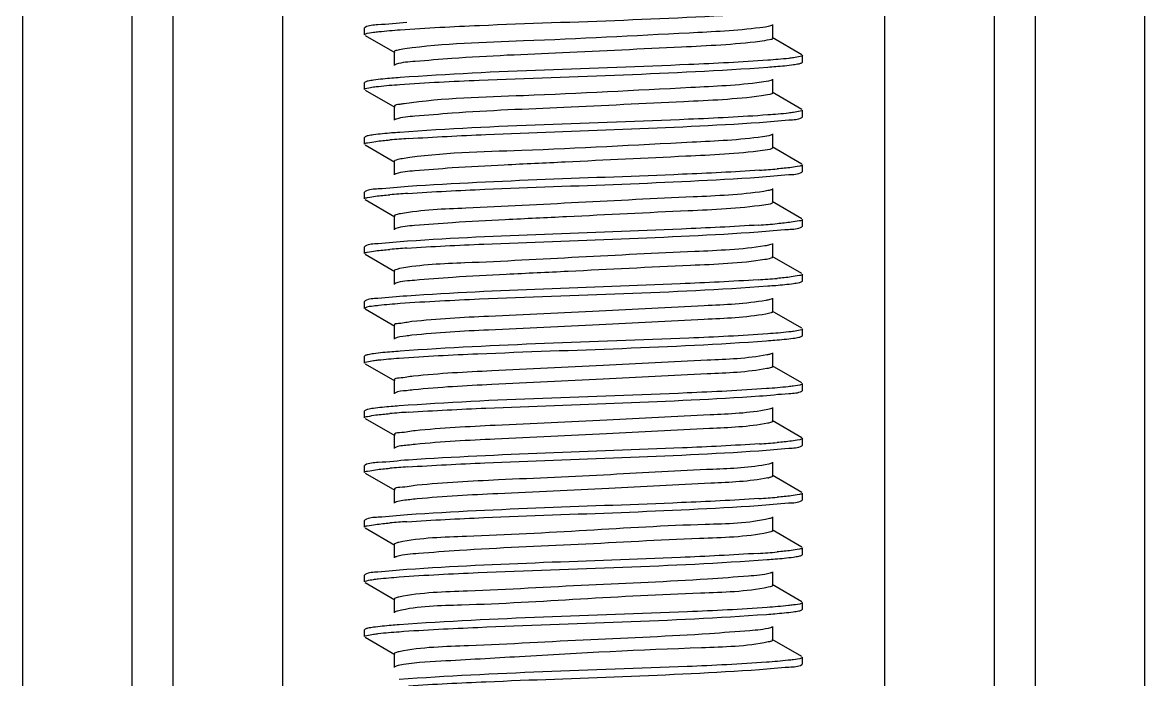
# Model space of a CAD drawing. Extents: x 1725261 to 1937680, y 860327 to 1571294.
# Drawn here: x 1831691.6 to 1832179.8, y 1211775.1 to 1212061.1 of the extents above; entities that cross this region are included whole.
import ezdxf

# ---------------------------------------------------------------- set-up
doc = ezdxf.new("R2010")
doc.units = 0
doc.header["$LTSCALE"] = 1000
doc.header["$MEASUREMENT"] = 0

msp = doc.modelspace()

# ---------------------------------------------------------------- linework, layer by layer
at = {"linetype": 'Continuous'}
for p, q in [((1831691.64, 1215988.29), (1831691.64, 1211247.26)), ((1831739.26, 1215988.29), (1831739.26, 1211247.26)), ((1831757.12, 1215988.29), (1831757.12, 1211247.26)), ((1831804.75, 1215988.29), (1831804.75, 1211247.26)), ((1832066.69, 1215988.29), (1832066.69, 1211247.26)), ((1832114.32, 1215988.29), (1832114.32, 1211247.26)), ((1832132.18, 1215988.29), (1832132.18, 1211247.26)), ((1832179.8, 1215988.29), (1832179.8, 1211247.26)), ((1831840.69, 1212059), (1831840.47, 1212058.74)), ((1831840.47, 1212055.76), (1831840.47, 1212058.74)), ((1831840.47, 1212055.76), (1831840.47, 1212058.74)), ((1832018.08, 1212054.27), (1832018.08, 1212060.23)), ((1831840.69, 1212055.5), (1831853.62, 1212048.02)), ((1832030.75, 1212047.09), (1832017.82, 1212054.58)), ((1831853.36, 1212048.32), (1831853.36, 1212042.37)), ((1832030.75, 1212043.6), (1832030.97, 1212043.86)), ((1832030.97, 1212043.86), (1832030.97, 1212046.83)), ((1832030.97, 1212043.86), (1832030.97, 1212046.83)), ((1831840.69, 1212035.19), (1831840.47, 1212034.93)), ((1831840.47, 1212031.95), (1831840.47, 1212034.93)), ((1831840.47, 1212031.95), (1831840.47, 1212034.93)), ((1832018.08, 1212030.46), (1832018.08, 1212036.41)), ((1831840.69, 1212031.69), (1831853.62, 1212024.21)), ((1832030.75, 1212023.28), (1832017.82, 1212030.76)), ((1831853.36, 1212024.51), (1831853.36, 1212018.55)), ((1832030.75, 1212019.78), (1832030.97, 1212020.04)), ((1832030.97, 1212020.04), (1832030.97, 1212023.02)), ((1832030.97, 1212020.04), (1832030.97, 1212023.02)), ((1831840.69, 1212011.37), (1831840.47, 1212011.11)), ((1831840.47, 1212008.14), (1831840.47, 1212011.11)), ((1831840.47, 1212008.14), (1831840.47, 1212011.11)), ((1832018.08, 1212006.65), (1832018.08, 1212012.6)), ((1831840.69, 1212007.88), (1831853.62, 1212000.39)), ((1832030.75, 1211999.47), (1832017.82, 1212006.95)), ((1831853.36, 1212000.7), (1831853.36, 1211994.74)), ((1832030.75, 1211995.97), (1832030.97, 1211996.23)), ((1832030.97, 1211996.23), (1832030.97, 1211999.21)), ((1832030.97, 1211996.23), (1832030.97, 1211999.21)), ((1831840.69, 1211987.56), (1831840.47, 1211987.3)), ((1831840.47, 1211984.32), (1831840.47, 1211987.3)), ((1831840.47, 1211984.32), (1831840.47, 1211987.3)), ((1832018.08, 1211982.84), (1832018.08, 1211988.79)), ((1831840.69, 1211984.06), (1831853.62, 1211976.58)), ((1832030.75, 1211975.65), (1832017.82, 1211983.14)), ((1831853.36, 1211976.88), (1831853.36, 1211970.93)), ((1831854.07, 1211971.43), (1831853.62, 1211971.23)), ((1832030.75, 1211972.16), (1832030.97, 1211972.42)), ((1832030.97, 1211972.42), (1832030.97, 1211975.39)), ((1832030.97, 1211972.42), (1832030.97, 1211975.39)), ((1831840.69, 1211963.75), (1831840.47, 1211963.49)), ((1831840.47, 1211960.51), (1831840.47, 1211963.49)), ((1831840.47, 1211960.51), (1831840.47, 1211963.49)), ((1832018.08, 1211959.02), (1832018.08, 1211964.98)), ((1831840.69, 1211960.25), (1831853.62, 1211952.77)), ((1832030.75, 1211951.84), (1832017.82, 1211959.32)), ((1831853.36, 1211953.07), (1831853.36, 1211947.12)), ((1832030.97, 1211948.6), (1832030.97, 1211951.58)), ((1832030.97, 1211948.6), (1832030.97, 1211951.58)), ((1831854.03, 1211947.6), (1831853.62, 1211947.42)), ((1832030.75, 1211948.34), (1832030.97, 1211948.6)), ((1831840.69, 1211939.94), (1831840.47, 1211939.67)), ((1831840.47, 1211936.7), (1831840.47, 1211939.67)), ((1831840.47, 1211936.7), (1831840.47, 1211939.67)), ((1831840.69, 1211936.44), (1831853.62, 1211928.96)), ((1832018.08, 1211935.21), (1832018.08, 1211941.16)), ((1832030.75, 1211928.03), (1832017.82, 1211935.51)), ((1831853.36, 1211929.26), (1831853.36, 1211923.3)), ((1832030.97, 1211924.79), (1832030.97, 1211927.77)), ((1832030.97, 1211924.79), (1832030.97, 1211927.77)), ((1832030.75, 1211924.53), (1832030.97, 1211924.79)), ((1832018.08, 1211911.4), (1832018.08, 1211917.35)), ((1831840.69, 1211916.12), (1831840.47, 1211915.86)), ((1831840.47, 1211912.89), (1831840.47, 1211915.86)), ((1831840.47, 1211912.89), (1831840.47, 1211915.86)), ((1831840.69, 1211912.62), (1831853.62, 1211905.14)), ((1832030.75, 1211904.22), (1832017.82, 1211911.7)), ((1831853.36, 1211905.44), (1831853.36, 1211899.49)), ((1832030.97, 1211900.98), (1832030.97, 1211903.96)), ((1832030.97, 1211900.98), (1832030.97, 1211903.96)), ((1832030.75, 1211900.72), (1832030.97, 1211900.98)), ((1832018.08, 1211887.58), (1832018.08, 1211893.54)), ((1831840.69, 1211892.31), (1831840.47, 1211892.05)), ((1831840.47, 1211889.07), (1831840.47, 1211892.05)), ((1831840.47, 1211889.07), (1831840.47, 1211892.05)), ((1831840.69, 1211888.81), (1831853.62, 1211881.33)), ((1832030.75, 1211880.4), (1832017.82, 1211887.89)), ((1831853.36, 1211881.63), (1831853.36, 1211875.68)), ((1832030.97, 1211877.17), (1832030.97, 1211880.14)), ((1832030.97, 1211877.17), (1832030.97, 1211880.14)), ((1832030.75, 1211876.91), (1832030.97, 1211877.17)), ((1831840.69, 1211868.5), (1831840.47, 1211868.24)), ((1831840.47, 1211865.26), (1831840.47, 1211868.24)), ((1831840.47, 1211865.26), (1831840.47, 1211868.24)), ((1832018.08, 1211863.77), (1832018.08, 1211869.72)), ((1831840.69, 1211865), (1831853.62, 1211857.52)), ((1832030.75, 1211856.59), (1832017.82, 1211864.07)), ((1831853.36, 1211857.82), (1831853.36, 1211851.87)), ((1832030.97, 1211853.35), (1832030.97, 1211856.33)), ((1832030.97, 1211853.35), (1832030.97, 1211856.33)), ((1832030.75, 1211853.09), (1832030.97, 1211853.35)), ((1831840.69, 1211844.68), (1831840.47, 1211844.42)), ((1831840.47, 1211841.45), (1831840.47, 1211844.42)), ((1831840.47, 1211841.45), (1831840.47, 1211844.42)), ((1832018.08, 1211839.96), (1832018.08, 1211845.91)), ((1831840.69, 1211841.19), (1831853.62, 1211833.7)), ((1832016.61, 1211839.24), (1832016.01, 1211839.11)), ((1832030.75, 1211832.78), (1832017.82, 1211840.26)), ((1831853.36, 1211834.01), (1831853.36, 1211828.05)), ((1832030.75, 1211829.28), (1832030.97, 1211829.54)), ((1832030.97, 1211829.54), (1832030.97, 1211832.52)), ((1832030.97, 1211829.54), (1832030.97, 1211832.52)), ((1831840.69, 1211820.87), (1831840.47, 1211820.61)), ((1831840.47, 1211817.63), (1831840.47, 1211820.61)), ((1831840.47, 1211817.63), (1831840.47, 1211820.61)), ((1832018.08, 1211816.15), (1832018.08, 1211822.1)), ((1831840.69, 1211817.37), (1831853.62, 1211809.89)), ((1832016.91, 1211815.5), (1832016.07, 1211815.31)), ((1832030.75, 1211808.97), (1832017.82, 1211816.45)), ((1831853.36, 1211810.19), (1831853.36, 1211804.24)), ((1832030.75, 1211805.47), (1832030.97, 1211805.73)), ((1832030.97, 1211805.73), (1832030.97, 1211808.7)), ((1832030.97, 1211805.73), (1832030.97, 1211808.7)), ((1831840.69, 1211797.06), (1831840.47, 1211796.8)), ((1831840.47, 1211793.82), (1831840.47, 1211796.8)), ((1831840.47, 1211793.82), (1831840.47, 1211796.8)), ((1832018.08, 1211792.33), (1832018.08, 1211798.29)), ((1831840.69, 1211793.56), (1831853.62, 1211786.08)), ((1832030.75, 1211785.15), (1832017.82, 1211792.63)), ((1831853.36, 1211786.38), (1831853.36, 1211780.43)), ((1832030.75, 1211781.65), (1832030.97, 1211781.92)), ((1832030.97, 1211781.92), (1832030.97, 1211784.89)), ((1832030.97, 1211781.92), (1832030.97, 1211784.89))]:
    msp.add_line(p, q, dxfattribs=at)
for centre, radius, start, end in [((1831887.24, 1211583.86), 427.62, 93.719, 94.7992), ((1831984.72, 1212416.89), 421, 273.7601, 274.8008), ((1831886.83, 1211565.26), 422.38, 93.7519, 94.8), ((1831984.31, 1212398.24), 426.18, 273.7273, 274.8001), ((1831886.4, 1211546.87), 416.95, 93.7864, 94.801), ((1831983.92, 1212379.3), 431.07, 273.6966, 274.7995), ((1831887.26, 1211464.63), 427.78, 93.7179, 94.7992), ((1831984.73, 1212297.65), 420.83, 273.7612, 274.8008), ((1831886.85, 1211446.02), 422.56, 93.7508, 94.8), ((1832011.99, 1211882.43), 19.92, 281.4492, 282.4619), ((1831984.32, 1212279.01), 426.01, 273.7284, 274.8001), ((1831886.42, 1211427.63), 417.13, 93.7852, 94.8009), ((1831983.94, 1212260.08), 430.91, 273.6976, 274.7995)]:
    msp.add_arc(centre, radius, start, end, dxfattribs=at)
for points, knots in [([(1831855.91, 1212057.95), (1831867.42, 1212058.79), (1831920.76, 1212061.39), (1831974.18, 1212062.43), (1832015.92, 1212065.51)], [0, 0, 0, 0, 0.216168, 1, 1, 1, 1]), ([(1831858.86, 1212061.13), (1831854.65, 1212060.85), (1831848.76, 1212060.03), (1831842.33, 1212059.94), (1831840.7, 1212059)], [0, 0, 0, 0, 0.690699, 1, 1, 1, 1]), ([(1832012.5, 1212058.82), (1832002.27, 1212057.52), (1831967.93, 1212055.89), (1831916.48, 1212052.99), (1831875.07, 1212051.98), (1831857.96, 1212049.59)], [0, 0, 0, 0, 0.199783, 0.665188, 1, 1, 1, 1]), ([(1832017.82, 1212059.93), (1832017.61, 1212059.8), (1832015.87, 1212059.22), (1832014.06, 1212059.02), (1832012.5, 1212058.82)], [0, 0, 0, 0, 0.137062, 1, 1, 1, 1]), ([(1831840.47, 1212055.76), (1831840.47, 1212055.89), (1831841.88, 1212056.77), (1831843.17, 1212056.68), (1831844.43, 1212056.86)], [0, 0, 0, 0, 0.088884, 1, 1, 1, 1]), ([(1831844.43, 1212056.86), (1831845.16, 1212056.96), (1831848.97, 1212057.42), (1831852.81, 1212057.72), (1831855.91, 1212057.95)], [0, 0, 0, 0, 0.191575, 1, 1, 1, 1]), ([(1832018.08, 1212054.27), (1832018.08, 1212053.75), (1832015.29, 1212053.43), (1832013.9, 1212053.05), (1832012.5, 1212052.87)], [0, 0, 0, 0, 0.271371, 1, 1, 1, 1]), ([(1831857.96, 1212049.59), (1831856.8, 1212049.43), (1831855.62, 1212049.12), (1831853.36, 1212048.76), (1831853.36, 1212048.32)], [0, 0, 0, 0, 0.725335, 1, 1, 1, 1]), ([(1832012.5, 1212052.87), (1832001.19, 1212051.43), (1831972.46, 1212050.15), (1831927.84, 1212047.84), (1831889.08, 1212046.36), (1831865.1, 1212044.34), (1831856.89, 1212043.76), (1831854.25, 1212042.92)], [0, 0, 0, 0, 0.215732, 0.542961, 0.846149, 0.947566, 1, 1, 1, 1]), ([(1832015.92, 1212044.67), (1832004.49, 1212043.83), (1831951.15, 1212041.23), (1831897.73, 1212040.16), (1831855.91, 1212037.11)], [0, 0, 0, 0, 0.214685, 1, 1, 1, 1]), ([(1832027.13, 1212045.75), (1832026.42, 1212045.65), (1832022.69, 1212045.19), (1832018.95, 1212044.9), (1832015.92, 1212044.67)], [0, 0, 0, 0, 0.191301, 1, 1, 1, 1]), ([(1832030.97, 1212046.83), (1832030.97, 1212046.46), (1832029.09, 1212046.14), (1832028.1, 1212045.89), (1832027.13, 1212045.75)], [0, 0, 0, 0, 0.27461, 1, 1, 1, 1]), ([(1831854.25, 1212042.92), (1831854.12, 1212042.89), (1831853.91, 1212042.81), (1831853.71, 1212042.72), (1831853.62, 1212042.67)], [0, 0, 0, 0, 0.562806, 1, 1, 1, 1]), ([(1831855.75, 1212034.13), (1831867.24, 1212034.97), (1831920.62, 1212037.57), (1831974.07, 1212038.62), (1832015.86, 1212041.69)], [0, 0, 0, 0, 0.215679, 1, 1, 1, 1]), ([(1832015.86, 1212041.69), (1832017.02, 1212041.78), (1832020.78, 1212042.07), (1832024.53, 1212042.41), (1832027.12, 1212042.77)], [0, 0, 0, 0, 0.307511, 1, 1, 1, 1]), ([(1832027.12, 1212042.77), (1832027.91, 1212042.89), (1832029.12, 1212043.1), (1832030.36, 1212043.37), (1832030.74, 1212043.6)], [0, 0, 0, 0, 0.642979, 1, 1, 1, 1]), ([(1831844.43, 1212036.02), (1831843.61, 1212035.91), (1831842.37, 1212035.69), (1831841.09, 1212035.41), (1831840.7, 1212035.19)], [0, 0, 0, 0, 0.644106, 1, 1, 1, 1]), ([(1831844.38, 1212033.04), (1831845.1, 1212033.14), (1831848.88, 1212033.6), (1831852.68, 1212033.9), (1831855.75, 1212034.13)], [0, 0, 0, 0, 0.191496, 1, 1, 1, 1]), ([(1831855.91, 1212037.11), (1831854.73, 1212037.03), (1831850.9, 1212036.73), (1831847.07, 1212036.39), (1831844.43, 1212036.02)], [0, 0, 0, 0, 0.307212, 1, 1, 1, 1]), ([(1832013.09, 1212035.09), (1832002.94, 1212033.73), (1831968.4, 1212032.14), (1831916.66, 1212029.13), (1831874.85, 1212028.23), (1831857.64, 1212025.74)], [0, 0, 0, 0, 0.197098, 0.665048, 1, 1, 1, 1]), ([(1832017.82, 1212036.11), (1832017.62, 1212036), (1832016.08, 1212035.47), (1832014.47, 1212035.27), (1832013.09, 1212035.09)], [0, 0, 0, 0, 0.140352, 1, 1, 1, 1]), ([(1831840.47, 1212031.95), (1831840.47, 1212032.32), (1831842.39, 1212032.64), (1831843.4, 1212032.9), (1831844.38, 1212033.04)], [0, 0, 0, 0, 0.274258, 1, 1, 1, 1]), ([(1832013.09, 1212029.13), (1832001.9, 1212027.63), (1831973.17, 1212026.4), (1831928.37, 1212024.04), (1831889.25, 1212022.58), (1831865.06, 1212020.51), (1831856.8, 1212019.95), (1831854.18, 1212019.09)], [0, 0, 0, 0, 0.212511, 0.540713, 0.846077, 0.947938, 1, 1, 1, 1]), ([(1832018.08, 1212030.46), (1832018.08, 1212029.99), (1832015.61, 1212029.64), (1832014.34, 1212029.3), (1832013.09, 1212029.13)], [0, 0, 0, 0, 0.273189, 1, 1, 1, 1]), ([(1831857.64, 1212025.74), (1831857.02, 1212025.64), (1831855.81, 1212025.3), (1831853.36, 1212025.37), (1831853.36, 1212024.51)], [0, 0, 0, 0, 0.421551, 1, 1, 1, 1]), ([(1832015.86, 1212020.86), (1832004.4, 1212020.01), (1831951.03, 1212017.41), (1831897.58, 1212016.35), (1831855.75, 1212013.29)], [0, 0, 0, 0, 0.215024, 1, 1, 1, 1]), ([(1832012.33, 1212017.63), (1832016.59, 1212017.92), (1832022.57, 1212018.74), (1832029.08, 1212018.83), (1832030.74, 1212019.78)], [0, 0, 0, 0, 0.690937, 1, 1, 1, 1]), ([(1832027.12, 1212021.94), (1832026.4, 1212021.84), (1832022.66, 1212021.38), (1832018.9, 1212021.08), (1832015.86, 1212020.86)], [0, 0, 0, 0, 0.191312, 1, 1, 1, 1]), ([(1832030.97, 1212023.02), (1832030.97, 1212022.65), (1832029.08, 1212022.33), (1832028.09, 1212022.07), (1832027.12, 1212021.94)], [0, 0, 0, 0, 0.274539, 1, 1, 1, 1]), ([(1831854.18, 1212019.09), (1831854.07, 1212019.05), (1831853.88, 1212018.99), (1831853.7, 1212018.9), (1831853.62, 1212018.86)], [0, 0, 0, 0, 0.558561, 1, 1, 1, 1]), ([(1831859.51, 1212010.57), (1831870.75, 1212011.32), (1831921.69, 1212013.76), (1831972.69, 1212014.98), (1832012.33, 1212017.63)], [0, 0, 0, 0, 0.220951, 1, 1, 1, 1]), ([(1831844.38, 1212012.2), (1831843.58, 1212012.09), (1831842.35, 1212011.88), (1831841.09, 1212011.6), (1831840.7, 1212011.37)], [0, 0, 0, 0, 0.643624, 1, 1, 1, 1]), ([(1831855.75, 1212013.29), (1831854.58, 1212013.2), (1831850.79, 1212012.91), (1831846.99, 1212012.57), (1831844.38, 1212012.2)], [0, 0, 0, 0, 0.307309, 1, 1, 1, 1]), ([(1832013.64, 1212011.35), (1832003.49, 1212009.91), (1831968.45, 1212008.39), (1831916.32, 1212005.17), (1831874.03, 1212004.53), (1831856.89, 1212001.81)], [0, 0, 0, 0, 0.195714, 0.66858, 1, 1, 1, 1]), ([(1832017.82, 1212012.3), (1832017.64, 1212012.2), (1832016.28, 1212011.71), (1832014.85, 1212011.52), (1832013.64, 1212011.35)], [0, 0, 0, 0, 0.143993, 1, 1, 1, 1]), ([(1831840.47, 1212008.14), (1831840.47, 1212008.59), (1831842.9, 1212008.86), (1831844.12, 1212009.2), (1831845.34, 1212009.35)], [0, 0, 0, 0, 0.27062, 1, 1, 1, 1]), ([(1832013.64, 1212005.4), (1832002.6, 1212003.83), (1831973.88, 1212002.64), (1831936.43, 1212000.73), (1831902.55, 1211999.13), (1831880.68, 1211998.07), (1831865.05, 1211996.68), (1831856.73, 1211996.14), (1831854.12, 1211995.26)], [0, 0, 0, 0, 0.209152, 0.538245, 0.703966, 0.845837, 0.948213, 1, 1, 1, 1]), ([(1832018.08, 1212006.65), (1832018.08, 1212006.51), (1832016.51, 1212005.5), (1832015.05, 1212005.6), (1832013.64, 1212005.4)], [0, 0, 0, 0, 0.089964, 1, 1, 1, 1]), ([(1831856.89, 1212001.81), (1831856, 1212001.67), (1831855.05, 1212001.44), (1831853.36, 1212001.05), (1831853.36, 1212000.7)], [0, 0, 0, 0, 0.720116, 1, 1, 1, 1]), ([(1831854.12, 1211995.26), (1831854.02, 1211995.22), (1831853.85, 1211995.16), (1831853.69, 1211995.08), (1831853.62, 1211995.04)], [0, 0, 0, 0, 0.554726, 1, 1, 1, 1]), ([(1832012.33, 1211996.79), (1832001.15, 1211996.05), (1831950.21, 1211993.6), (1831899.21, 1211992.37), (1831859.51, 1211989.74)], [0, 0, 0, 0, 0.219663, 1, 1, 1, 1]), ([(1832012.01, 1211993.8), (1832016.35, 1211994.09), (1832022.43, 1211994.93), (1832029.06, 1211995), (1832030.74, 1211995.97)], [0, 0, 0, 0, 0.691235, 1, 1, 1, 1]), ([(1832030.97, 1211999.21), (1832030.97, 1211998.76), (1832028.59, 1211998.48), (1832027.39, 1211998.15), (1832026.19, 1211998)], [0, 0, 0, 0, 0.270908, 1, 1, 1, 1]), ([(1831859.19, 1211986.74), (1831870.38, 1211987.49), (1831921.32, 1211989.93), (1831972.32, 1211991.16), (1832012.01, 1211993.8)], [0, 0, 0, 0, 0.219921, 1, 1, 1, 1]), ([(1831840.47, 1211984.32), (1831840.47, 1211984.78), (1831842.87, 1211985.05), (1831844.07, 1211985.38), (1831845.28, 1211985.53)], [0, 0, 0, 0, 0.270822, 1, 1, 1, 1]), ([(1831859.51, 1211989.74), (1831855.15, 1211989.45), (1831849.05, 1211988.6), (1831842.39, 1211988.53), (1831840.7, 1211987.56)], [0, 0, 0, 0, 0.691322, 1, 1, 1, 1]), ([(1832014.16, 1211987.61), (1832003.99, 1211986.08), (1831977.03, 1211984.93), (1831933.84, 1211982.8), (1831891.45, 1211980.47), (1831865.47, 1211979.56), (1831856.08, 1211977.86)], [0, 0, 0, 0, 0.194809, 0.509786, 0.819314, 1, 1, 1, 1]), ([(1832017.82, 1211988.49), (1832017.42, 1211988.26), (1832016.18, 1211987.96), (1832014.95, 1211987.73), (1832014.16, 1211987.61)], [0, 0, 0, 0, 0.362559, 1, 1, 1, 1]), ([(1832014.16, 1211981.66), (1832003.28, 1211980.02), (1831974.58, 1211978.9), (1831937.09, 1211976.94), (1831902.92, 1211975.33), (1831880.81, 1211974.27), (1831865.06, 1211972.85), (1831856.67, 1211972.34), (1831854.07, 1211971.43)], [0, 0, 0, 0, 0.205664, 0.535582, 0.702489, 0.845448, 0.948405, 1, 1, 1, 1]), ([(1832018.08, 1211982.84), (1832018.08, 1211982.71), (1832016.74, 1211981.77), (1832015.4, 1211981.85), (1832014.16, 1211981.66)], [0, 0, 0, 0, 0.092494, 1, 1, 1, 1]), ([(1831856.08, 1211977.86), (1831855.39, 1211977.73), (1831854.63, 1211977.56), (1831853.36, 1211977.16), (1831853.36, 1211976.88)], [0, 0, 0, 0, 0.713836, 1, 1, 1, 1]), ([(1832012.01, 1211972.96), (1832000.78, 1211972.22), (1831949.84, 1211969.77), (1831898.85, 1211968.55), (1831859.19, 1211965.9)], [0, 0, 0, 0, 0.220688, 1, 1, 1, 1]), ([(1832011.72, 1211969.97), (1832016.13, 1211970.26), (1832022.3, 1211971.11), (1832029.03, 1211971.18), (1832030.74, 1211972.16)], [0, 0, 0, 0, 0.691515, 1, 1, 1, 1]), ([(1832030.97, 1211975.39), (1832030.97, 1211974.94), (1832028.55, 1211974.67), (1832027.35, 1211974.33), (1832026.13, 1211974.18)], [0, 0, 0, 0, 0.270705, 1, 1, 1, 1]), ([(1831859.19, 1211965.9), (1831854.91, 1211965.62), (1831848.91, 1211964.79), (1831842.36, 1211964.7), (1831840.7, 1211963.75)], [0, 0, 0, 0, 0.691024, 1, 1, 1, 1]), ([(1831858.87, 1211962.91), (1831870.01, 1211963.66), (1831920.96, 1211966.11), (1831971.96, 1211967.34), (1832011.72, 1211969.97)], [0, 0, 0, 0, 0.218885, 1, 1, 1, 1]), ([(1831840.47, 1211960.51), (1831840.47, 1211960.96), (1831842.83, 1211961.23), (1831844.01, 1211961.56), (1831845.2, 1211961.71)], [0, 0, 0, 0, 0.271063, 1, 1, 1, 1]), ([(1832014.65, 1211963.88), (1832004.57, 1211962.25), (1831977.48, 1211961.18), (1831933.97, 1211958.99), (1831891.24, 1211956.59), (1831865.06, 1211955.78), (1831855.74, 1211953.98)], [0, 0, 0, 0, 0.192287, 0.509303, 0.821123, 1, 1, 1, 1]), ([(1832017.82, 1211964.67), (1832017.47, 1211964.47), (1832016.4, 1211964.19), (1832015.33, 1211963.99), (1832014.65, 1211963.88)], [0, 0, 0, 0, 0.368275, 1, 1, 1, 1]), ([(1832014.65, 1211957.92), (1832003.94, 1211956.2), (1831975.28, 1211955.16), (1831937.76, 1211953.15), (1831903.31, 1211951.53), (1831880.97, 1211950.48), (1831865.08, 1211949.02), (1831856.63, 1211948.54), (1831854.03, 1211947.6)], [0, 0, 0, 0, 0.202057, 0.532738, 0.700843, 0.844928, 0.948524, 1, 1, 1, 1]), ([(1832018.08, 1211959.02), (1832018.08, 1211958.68), (1832016.44, 1211958.29), (1832015.51, 1211958.06), (1832014.65, 1211957.92)], [0, 0, 0, 0, 0.280678, 1, 1, 1, 1]), ([(1831855.74, 1211953.98), (1831855.14, 1211953.87), (1831854.45, 1211953.71), (1831853.36, 1211953.32), (1831853.36, 1211953.07)], [0, 0, 0, 0, 0.710342, 1, 1, 1, 1]), ([(1832030.97, 1211951.58), (1832030.97, 1211951.12), (1832028.53, 1211950.85), (1832027.31, 1211950.52), (1832026.08, 1211950.36)], [0, 0, 0, 0, 0.270538, 1, 1, 1, 1]), ([(1831855.92, 1211938.89), (1831867.43, 1211939.73), (1831920.77, 1211942.32), (1831974.18, 1211943.37), (1832015.92, 1211946.45)], [0, 0, 0, 0, 0.216188, 1, 1, 1, 1]), ([(1832011.72, 1211949.13), (1832000.43, 1211948.38), (1831949.48, 1211945.95), (1831898.48, 1211944.74), (1831858.87, 1211942.07)], [0, 0, 0, 0, 0.221694, 1, 1, 1, 1]), ([(1832015.92, 1211946.45), (1832017.07, 1211946.53), (1832020.82, 1211946.82), (1832024.56, 1211947.16), (1832027.13, 1211947.53)], [0, 0, 0, 0, 0.307529, 1, 1, 1, 1]), ([(1832027.13, 1211947.53), (1832027.92, 1211947.64), (1832029.13, 1211947.85), (1832030.36, 1211948.12), (1832030.74, 1211948.34)], [0, 0, 0, 0, 0.642817, 1, 1, 1, 1]), ([(1831858.87, 1211942.07), (1831854.66, 1211941.79), (1831848.76, 1211940.97), (1831842.33, 1211940.88), (1831840.7, 1211939.94)], [0, 0, 0, 0, 0.69071, 1, 1, 1, 1]), ([(1831840.47, 1211936.7), (1831840.47, 1211936.82), (1831841.88, 1211937.71), (1831843.17, 1211937.62), (1831844.43, 1211937.79)], [0, 0, 0, 0, 0.088875, 1, 1, 1, 1]), ([(1831844.43, 1211937.79), (1831845.16, 1211937.9), (1831848.98, 1211938.36), (1831852.81, 1211938.66), (1831855.92, 1211938.89)], [0, 0, 0, 0, 0.191576, 1, 1, 1, 1]), ([(1832015.11, 1211940.14), (1832006.26, 1211938.61), (1831981.96, 1211937.62), (1831941.77, 1211935.41), (1831899.34, 1211933.49), (1831872.14, 1211932.12), (1831861.07, 1211930.91)], [0, 0, 0, 0, 0.174435, 0.471025, 0.783552, 1, 1, 1, 1]), ([(1832017.82, 1211940.86), (1832017.51, 1211940.69), (1832016.6, 1211940.43), (1832015.68, 1211940.24), (1832015.11, 1211940.14)], [0, 0, 0, 0, 0.374646, 1, 1, 1, 1]), ([(1832015.11, 1211934.19), (1832006.26, 1211932.66), (1831981.96, 1211931.67), (1831941.77, 1211929.45), (1831899.34, 1211927.54), (1831872.14, 1211926.16), (1831861.07, 1211924.96)], [0, 0, 0, 0, 0.174435, 0.471025, 0.783552, 1, 1, 1, 1]), ([(1832018.08, 1211935.21), (1832018.08, 1211934.91), (1832016.68, 1211934.51), (1832015.86, 1211934.32), (1832015.11, 1211934.19)], [0, 0, 0, 0, 0.284151, 1, 1, 1, 1]), ([(1831861.07, 1211930.91), (1831859.14, 1211930.7), (1831857.3, 1211930.14), (1831853.35, 1211929.96), (1831853.36, 1211929.26)], [0, 0, 0, 0, 0.732932, 1, 1, 1, 1]), ([(1832027.13, 1211926.69), (1832026.42, 1211926.59), (1832022.69, 1211926.13), (1832018.95, 1211925.83), (1832015.92, 1211925.61)], [0, 0, 0, 0, 0.191301, 1, 1, 1, 1]), ([(1832030.97, 1211927.77), (1832030.97, 1211927.4), (1832029.09, 1211927.08), (1832028.1, 1211926.83), (1832027.13, 1211926.69)], [0, 0, 0, 0, 0.274613, 1, 1, 1, 1]), ([(1831861.07, 1211924.96), (1831860.14, 1211924.86), (1831857.67, 1211924.48), (1831854.99, 1211924.4), (1831853.62, 1211923.61)], [0, 0, 0, 0, 0.372044, 1, 1, 1, 1]), ([(1831855.48, 1211915.04), (1831866.88, 1211915.88), (1831920.19, 1211918.49), (1831973.57, 1211919.56), (1832015.38, 1211922.59)], [0, 0, 0, 0, 0.214378, 1, 1, 1, 1]), ([(1832015.92, 1211925.61), (1832004.49, 1211924.77), (1831951.15, 1211922.16), (1831897.74, 1211921.1), (1831855.92, 1211918.05)], [0, 0, 0, 0, 0.214671, 1, 1, 1, 1]), ([(1832015.38, 1211922.59), (1832016.57, 1211922.68), (1832020.44, 1211922.98), (1832024.32, 1211923.32), (1832026.99, 1211923.69)], [0, 0, 0, 0, 0.30728, 1, 1, 1, 1]), ([(1832026.99, 1211923.69), (1832027.81, 1211923.81), (1832029.06, 1211924.02), (1832030.35, 1211924.3), (1832030.74, 1211924.53)], [0, 0, 0, 0, 0.644379, 1, 1, 1, 1]), ([(1831844.43, 1211916.96), (1831843.61, 1211916.84), (1831842.37, 1211916.63), (1831841.09, 1211916.35), (1831840.7, 1211916.12)], [0, 0, 0, 0, 0.644124, 1, 1, 1, 1]), ([(1831855.92, 1211918.05), (1831854.74, 1211917.96), (1831850.9, 1211917.67), (1831847.07, 1211917.33), (1831844.43, 1211916.96)], [0, 0, 0, 0, 0.30721, 1, 1, 1, 1]), ([(1832017.82, 1211917.05), (1832017.56, 1211916.9), (1832016.79, 1211916.66), (1832016.01, 1211916.49), (1832015.53, 1211916.4)], [0, 0, 0, 0, 0.381761, 1, 1, 1, 1]), ([(1831840.47, 1211912.89), (1831840.47, 1211913.25), (1831842.34, 1211913.57), (1831843.33, 1211913.83), (1831844.29, 1211913.96)], [0, 0, 0, 0, 0.27468, 1, 1, 1, 1]), ([(1831844.29, 1211913.96), (1831845, 1211914.06), (1831848.72, 1211914.52), (1831852.46, 1211914.82), (1831855.48, 1211915.04)], [0, 0, 0, 0, 0.191268, 1, 1, 1, 1]), ([(1832015.53, 1211916.4), (1832006.98, 1211914.81), (1831983.07, 1211913.92), (1831943.22, 1211911.64), (1831900.6, 1211909.76), (1831873.1, 1211908.36), (1831861.79, 1211907.17)], [0, 0, 0, 0, 0.169335, 0.463986, 0.778446, 1, 1, 1, 1]), ([(1831861.79, 1211907.17), (1831859.68, 1211906.95), (1831857.69, 1211906.33), (1831853.36, 1211906.21), (1831853.36, 1211905.44)], [0, 0, 0, 0, 0.73383, 1, 1, 1, 1]), ([(1832015.53, 1211910.45), (1832006.98, 1211908.86), (1831983.07, 1211907.96), (1831943.22, 1211905.68), (1831900.6, 1211903.8), (1831873.1, 1211902.4), (1831861.79, 1211901.22)], [0, 0, 0, 0, 0.169335, 0.463986, 0.778446, 1, 1, 1, 1]), ([(1832018.08, 1211911.4), (1832018.08, 1211911.13), (1832016.91, 1211910.74), (1832016.17, 1211910.57), (1832015.53, 1211910.45)], [0, 0, 0, 0, 0.288381, 1, 1, 1, 1]), ([(1832026.99, 1211902.86), (1832026.25, 1211902.75), (1832022.39, 1211902.29), (1832018.51, 1211901.98), (1832015.38, 1211901.76)], [0, 0, 0, 0, 0.191487, 1, 1, 1, 1]), ([(1832030.97, 1211903.96), (1832030.97, 1211903.83), (1832029.55, 1211902.94), (1832028.25, 1211903.03), (1832026.99, 1211902.86)], [0, 0, 0, 0, 0.088741, 1, 1, 1, 1]), ([(1831861.79, 1211901.22), (1831860.76, 1211901.11), (1831858.06, 1211900.71), (1831855.12, 1211900.66), (1831853.62, 1211899.79)], [0, 0, 0, 0, 0.374075, 1, 1, 1, 1]), ([(1832015.38, 1211901.76), (1832003.85, 1211900.92), (1831950.55, 1211898.33), (1831897.16, 1211897.28), (1831855.48, 1211894.21)], [0, 0, 0, 0, 0.216629, 1, 1, 1, 1]), ([(1831859.52, 1211891.51), (1831870.76, 1211892.26), (1831921.7, 1211894.7), (1831972.7, 1211895.91), (1832012.34, 1211898.57)], [0, 0, 0, 0, 0.220985, 1, 1, 1, 1]), ([(1832012.34, 1211898.57), (1832016.6, 1211898.85), (1832022.57, 1211899.68), (1832029.09, 1211899.77), (1832030.74, 1211900.72)], [0, 0, 0, 0, 0.690927, 1, 1, 1, 1]), ([(1831844.29, 1211893.13), (1831843.51, 1211893.02), (1831842.31, 1211892.81), (1831841.08, 1211892.53), (1831840.7, 1211892.31)], [0, 0, 0, 0, 0.642692, 1, 1, 1, 1]), ([(1831855.48, 1211894.21), (1831854.33, 1211894.12), (1831850.59, 1211893.83), (1831846.86, 1211893.49), (1831844.29, 1211893.13)], [0, 0, 0, 0, 0.307565, 1, 1, 1, 1]), ([(1832015.92, 1211892.67), (1832007.68, 1211891), (1831984.15, 1211890.22), (1831944.68, 1211887.86), (1831901.88, 1211886.02), (1831874.09, 1211884.6), (1831862.53, 1211883.44)], [0, 0, 0, 0, 0.164215, 0.456918, 0.773319, 1, 1, 1, 1]), ([(1832017.82, 1211893.24), (1832017.6, 1211893.11), (1832016.96, 1211892.9), (1832016.32, 1211892.75), (1832015.92, 1211892.67)], [0, 0, 0, 0, 0.389817, 1, 1, 1, 1]), ([(1831840.47, 1211889.07), (1831840.47, 1211889.53), (1831842.9, 1211889.8), (1831844.12, 1211890.14), (1831845.34, 1211890.29)], [0, 0, 0, 0, 0.270614, 1, 1, 1, 1]), ([(1832018.08, 1211887.58), (1832018.08, 1211887.35), (1832017.07, 1211886.96), (1832016.41, 1211886.81), (1832015.84, 1211886.7)], [0, 0, 0, 0, 0.292222, 1, 1, 1, 1]), ([(1831862.53, 1211883.44), (1831860.24, 1211883.21), (1831858.09, 1211882.51), (1831853.36, 1211882.46), (1831853.36, 1211881.63)], [0, 0, 0, 0, 0.734573, 1, 1, 1, 1]), ([(1832015.84, 1211886.7), (1832007.56, 1211885.05), (1831984, 1211884.25), (1831944.53, 1211881.91), (1831901.8, 1211880.06), (1831874.06, 1211878.64), (1831862.53, 1211877.48)], [0, 0, 0, 0, 0.165027, 0.457743, 0.773694, 1, 1, 1, 1]), ([(1832030.97, 1211880.14), (1832030.97, 1211879.69), (1832028.59, 1211879.42), (1832027.39, 1211879.09), (1832026.2, 1211878.94)], [0, 0, 0, 0, 0.270915, 1, 1, 1, 1]), ([(1831862.53, 1211877.48), (1831861.4, 1211877.37), (1831858.46, 1211876.94), (1831855.25, 1211876.93), (1831853.62, 1211875.98)], [0, 0, 0, 0, 0.375922, 1, 1, 1, 1]), ([(1831859.2, 1211867.68), (1831870.4, 1211868.43), (1831921.33, 1211870.87), (1831972.33, 1211872.1), (1832012.02, 1211874.73)], [0, 0, 0, 0, 0.219955, 1, 1, 1, 1]), ([(1832012.34, 1211877.73), (1832001.16, 1211876.98), (1831950.22, 1211874.54), (1831899.23, 1211873.31), (1831859.52, 1211870.68)], [0, 0, 0, 0, 0.219629, 1, 1, 1, 1]), ([(1832012.02, 1211874.73), (1832016.36, 1211875.02), (1832022.43, 1211875.86), (1832029.06, 1211875.94), (1832030.74, 1211876.91)], [0, 0, 0, 0, 0.691226, 1, 1, 1, 1]), ([(1831859.52, 1211870.68), (1831855.16, 1211870.39), (1831849.05, 1211869.54), (1831842.39, 1211869.47), (1831840.7, 1211868.5)], [0, 0, 0, 0, 0.691332, 1, 1, 1, 1]), ([(1832016.28, 1211868.93), (1832008.35, 1211867.17), (1831985.2, 1211866.54), (1831946.13, 1211864.08), (1831903.18, 1211862.28), (1831875.1, 1211860.84), (1831863.31, 1211859.7)], [0, 0, 0, 0, 0.159071, 0.449817, 0.768166, 1, 1, 1, 1]), ([(1832017.82, 1211869.42), (1832017.63, 1211869.32), (1832017.12, 1211869.13), (1832016.6, 1211869), (1832016.28, 1211868.93)], [0, 0, 0, 0, 0.398908, 1, 1, 1, 1]), ([(1831840.47, 1211865.26), (1831840.47, 1211865.71), (1831842.87, 1211865.98), (1831844.07, 1211866.32), (1831845.28, 1211866.47)], [0, 0, 0, 0, 0.270815, 1, 1, 1, 1]), ([(1832018.08, 1211863.77), (1832018.08, 1211863.57), (1832017.29, 1211863.21), (1832016.74, 1211863.08), (1832016.28, 1211862.98)], [0, 0, 0, 0, 0.299631, 1, 1, 1, 1]), ([(1831863.31, 1211859.7), (1831860.82, 1211859.46), (1831858.5, 1211858.69), (1831853.36, 1211858.72), (1831853.36, 1211857.82)], [0, 0, 0, 0, 0.735179, 1, 1, 1, 1]), ([(1832015.94, 1211862.91), (1832007.8, 1211861.25), (1831984.55, 1211860.47), (1831945.45, 1211858.13), (1831902.8, 1211856.31), (1831874.98, 1211854.87), (1831863.31, 1211853.75)], [0, 0, 0, 0, 0.162868, 0.453695, 0.769951, 1, 1, 1, 1]), ([(1831863.31, 1211853.75), (1831862.26, 1211853.65), (1831859.24, 1211853.3), (1831856.17, 1211853.02), (1831854.27, 1211852.43)], [0, 0, 0, 0, 0.344737, 1, 1, 1, 1]), ([(1832012.02, 1211853.9), (1832000.8, 1211853.15), (1831949.86, 1211850.71), (1831898.86, 1211849.49), (1831859.2, 1211846.84)], [0, 0, 0, 0, 0.220655, 1, 1, 1, 1]), ([(1832030.97, 1211856.33), (1832030.97, 1211855.88), (1832028.55, 1211855.6), (1832027.35, 1211855.27), (1832026.13, 1211855.12)], [0, 0, 0, 0, 0.270711, 1, 1, 1, 1]), ([(1831854.27, 1211852.43), (1831854.14, 1211852.39), (1831853.92, 1211852.31), (1831853.71, 1211852.22), (1831853.62, 1211852.17)], [0, 0, 0, 0, 0.564999, 1, 1, 1, 1]), ([(1831858.88, 1211843.84), (1831870.02, 1211844.59), (1831920.97, 1211847.04), (1831971.97, 1211848.28), (1832011.72, 1211850.9)], [0, 0, 0, 0, 0.218919, 1, 1, 1, 1]), ([(1832011.72, 1211850.9), (1832016.13, 1211851.19), (1832022.3, 1211852.05), (1832029.03, 1211852.11), (1832030.74, 1211853.09)], [0, 0, 0, 0, 0.691506, 1, 1, 1, 1]), ([(1831859.2, 1211846.84), (1831854.92, 1211846.56), (1831848.91, 1211845.72), (1831842.36, 1211845.64), (1831840.7, 1211844.68)], [0, 0, 0, 0, 0.691034, 1, 1, 1, 1]), ([(1832016.61, 1211845.19), (1832007.54, 1211842.98), (1831980.67, 1211842.69), (1831936.87, 1211839.94), (1831892.48, 1211837.5), (1831865.01, 1211836.86), (1831855.37, 1211834.85)], [0, 0, 0, 0, 0.173415, 0.493457, 0.817191, 1, 1, 1, 1]), ([(1832017.82, 1211845.61), (1832017.67, 1211845.52), (1832017.27, 1211845.37), (1832016.86, 1211845.25), (1832016.61, 1211845.19)], [0, 0, 0, 0, 0.409248, 1, 1, 1, 1]), ([(1831840.47, 1211841.45), (1831840.47, 1211841.89), (1831842.83, 1211842.17), (1831844.02, 1211842.5), (1831845.2, 1211842.65)], [0, 0, 0, 0, 0.271054, 1, 1, 1, 1]), ([(1832016.01, 1211839.11), (1832006.23, 1211837.09), (1831978.46, 1211836.48), (1831933.82, 1211833.68), (1831892.96, 1211832.24), (1831866.74, 1211830.19), (1831857.58, 1211829.53), (1831854.53, 1211828.69)], [0, 0, 0, 0, 0.185116, 0.511346, 0.831141, 0.941355, 1, 1, 1, 1]), ([(1832018.08, 1211839.96), (1832018.08, 1211839.79), (1832017.46, 1211839.45), (1832016.99, 1211839.33), (1832016.61, 1211839.24)], [0, 0, 0, 0, 0.307326, 1, 1, 1, 1]), ([(1831855.37, 1211834.85), (1831854.86, 1211834.74), (1831854.26, 1211834.6), (1831853.36, 1211834.22), (1831853.36, 1211834.01)], [0, 0, 0, 0, 0.705072, 1, 1, 1, 1]), ([(1832011.72, 1211830.07), (1832000.44, 1211829.32), (1831949.5, 1211826.88), (1831898.49, 1211825.67), (1831858.88, 1211823.01)], [0, 0, 0, 0, 0.221661, 1, 1, 1, 1]), ([(1832030.97, 1211832.52), (1832030.97, 1211832.06), (1832028.53, 1211831.79), (1832027.31, 1211831.45), (1832026.08, 1211831.3)], [0, 0, 0, 0, 0.270543, 1, 1, 1, 1]), ([(1832027.03, 1211828.45), (1832027.84, 1211828.56), (1832029.08, 1211828.78), (1832030.35, 1211829.05), (1832030.74, 1211829.28)], [0, 0, 0, 0, 0.643862, 1, 1, 1, 1]), ([(1831854.53, 1211828.69), (1831854.35, 1211828.64), (1831854.04, 1211828.55), (1831853.74, 1211828.42), (1831853.62, 1211828.35)], [0, 0, 0, 0, 0.578625, 1, 1, 1, 1]), ([(1831855.54, 1211819.8), (1831866.98, 1211820.64), (1831920.33, 1211823.24), (1831973.76, 1211824.3), (1832015.59, 1211827.36)], [0, 0, 0, 0, 0.214801, 1, 1, 1, 1]), ([(1832015.59, 1211827.36), (1832016.76, 1211827.44), (1832020.58, 1211827.74), (1832024.41, 1211828.08), (1832027.03, 1211828.45)], [0, 0, 0, 0, 0.307294, 1, 1, 1, 1]), ([(1831858.88, 1211823.01), (1831854.67, 1211822.72), (1831848.77, 1211821.91), (1831842.34, 1211821.81), (1831840.7, 1211820.87)], [0, 0, 0, 0, 0.69072, 1, 1, 1, 1]), ([(1831844.31, 1211818.71), (1831845.02, 1211818.82), (1831848.76, 1211819.27), (1831852.51, 1211819.57), (1831855.54, 1211819.8)], [0, 0, 0, 0, 0.191284, 1, 1, 1, 1]), ([(1832016.91, 1211821.46), (1832013.85, 1211820.62), (1832004.69, 1211819.96), (1831978.47, 1211817.91), (1831937.6, 1211816.47), (1831892.97, 1211813.67), (1831865.2, 1211813.06), (1831855.43, 1211811.04)], [0, 0, 0, 0, 0.058704, 0.168955, 0.488756, 0.814934, 1, 1, 1, 1]), ([(1832017.82, 1211821.8), (1832017.7, 1211821.73), (1832017.4, 1211821.6), (1832017.09, 1211821.51), (1832016.91, 1211821.46)], [0, 0, 0, 0, 0.421015, 1, 1, 1, 1]), ([(1831840.47, 1211817.63), (1831840.47, 1211818), (1831842.35, 1211818.32), (1831843.35, 1211818.58), (1831844.31, 1211818.71)], [0, 0, 0, 0, 0.274595, 1, 1, 1, 1]), ([(1832016.07, 1211815.31), (1832006.42, 1211813.29), (1831978.96, 1211812.65), (1831934.55, 1211810.21), (1831890.75, 1211807.45), (1831863.89, 1211807.18), (1831854.82, 1211804.96)], [0, 0, 0, 0, 0.182853, 0.506638, 0.826678, 1, 1, 1, 1]), ([(1832018.08, 1211816.15), (1832018.08, 1211816), (1832017.6, 1211815.69), (1832017.21, 1211815.59), (1832016.91, 1211815.5)], [0, 0, 0, 0, 0.31689, 1, 1, 1, 1]), ([(1831855.43, 1211811.04), (1831854.9, 1211810.94), (1831854.28, 1211810.79), (1831853.36, 1211810.42), (1831853.36, 1211810.19)], [0, 0, 0, 0, 0.705674, 1, 1, 1, 1]), ([(1831854.82, 1211804.96), (1831854.58, 1211804.9), (1831854.17, 1211804.78), (1831853.77, 1211804.63), (1831853.62, 1211804.54)], [0, 0, 0, 0, 0.590483, 1, 1, 1, 1]), ([(1832015.59, 1211806.52), (1832004.08, 1211805.68), (1831950.73, 1211803.08), (1831897.3, 1211802.04), (1831855.54, 1211798.96)], [0, 0, 0, 0, 0.215992, 1, 1, 1, 1]), ([(1832015.38, 1211803.53), (1832016.58, 1211803.62), (1832020.45, 1211803.92), (1832024.32, 1211804.26), (1832026.99, 1211804.63)], [0, 0, 0, 0, 0.307279, 1, 1, 1, 1]), ([(1832027.03, 1211807.61), (1832026.31, 1211807.51), (1832022.5, 1211807.05), (1832018.68, 1211806.75), (1832015.59, 1211806.52)], [0, 0, 0, 0, 0.191497, 1, 1, 1, 1]), ([(1832026.99, 1211804.63), (1832027.81, 1211804.74), (1832029.06, 1211804.96), (1832030.35, 1211805.24), (1832030.74, 1211805.47)], [0, 0, 0, 0, 0.644365, 1, 1, 1, 1]), ([(1832030.97, 1211808.7), (1832030.97, 1211808.58), (1832029.57, 1211807.7), (1832028.28, 1211807.79), (1832027.03, 1211807.61)], [0, 0, 0, 0, 0.08899, 1, 1, 1, 1]), ([(1831855.48, 1211795.98), (1831866.89, 1211796.82), (1831920.19, 1211799.42), (1831973.57, 1211800.49), (1832015.38, 1211803.53)], [0, 0, 0, 0, 0.214392, 1, 1, 1, 1]), ([(1831840.47, 1211793.82), (1831840.47, 1211794.19), (1831842.34, 1211794.51), (1831843.33, 1211794.76), (1831844.29, 1211794.9)], [0, 0, 0, 0, 0.274677, 1, 1, 1, 1]), ([(1831844.31, 1211797.88), (1831843.52, 1211797.77), (1831842.31, 1211797.56), (1831841.08, 1211797.28), (1831840.7, 1211797.06)], [0, 0, 0, 0, 0.642876, 1, 1, 1, 1]), ([(1831844.29, 1211794.9), (1831845, 1211795), (1831848.72, 1211795.46), (1831852.46, 1211795.75), (1831855.48, 1211795.98)], [0, 0, 0, 0, 0.191268, 1, 1, 1, 1]), ([(1831855.54, 1211798.96), (1831854.39, 1211798.87), (1831850.64, 1211798.58), (1831846.89, 1211798.24), (1831844.31, 1211797.88)], [0, 0, 0, 0, 0.307549, 1, 1, 1, 1]), ([(1832017.13, 1211797.71), (1832014.22, 1211796.83), (1832005.23, 1211796.22), (1831979.25, 1211794.1), (1831938.32, 1211792.7), (1831893.44, 1211789.89), (1831865.42, 1211789.26), (1831855.5, 1211787.25)], [0, 0, 0, 0, 0.056298, 0.164993, 0.484397, 0.812655, 1, 1, 1, 1]), ([(1832017.82, 1211797.99), (1832017.73, 1211797.93), (1832017.5, 1211797.83), (1832017.26, 1211797.75), (1832017.13, 1211797.71)], [0, 0, 0, 0, 0.432297, 1, 1, 1, 1]), ([(1832016.09, 1211791.5), (1832006.57, 1211789.5), (1831970.21, 1211788.58), (1831922.82, 1211786), (1831878.93, 1211783.34), (1831861.21, 1211782.56), (1831855.15, 1211781.22)], [0, 0, 0, 0, 0.180921, 0.672092, 0.884578, 1, 1, 1, 1]), ([(1832017.17, 1211791.77), (1832017.01, 1211791.72), (1832016.65, 1211791.62), (1832016.29, 1211791.54), (1832016.09, 1211791.5)], [0, 0, 0, 0, 0.454993, 1, 1, 1, 1]), ([(1832018.08, 1211792.33), (1832018.08, 1211792.21), (1832017.73, 1211791.94), (1832017.4, 1211791.84), (1832017.17, 1211791.77)], [0, 0, 0, 0, 0.32895, 1, 1, 1, 1]), ([(1831855.5, 1211787.25), (1831854.96, 1211787.14), (1831854.32, 1211786.99), (1831853.36, 1211786.61), (1831853.36, 1211786.38)], [0, 0, 0, 0, 0.706595, 1, 1, 1, 1]), ([(1831855.15, 1211781.22), (1831854.84, 1211781.15), (1831854.32, 1211781.02), (1831853.81, 1211780.84), (1831853.62, 1211780.73)], [0, 0, 0, 0, 0.600854, 1, 1, 1, 1]), ([(1832015.38, 1211782.69), (1832003.86, 1211781.86), (1831950.55, 1211779.26), (1831897.17, 1211778.22), (1831855.48, 1211775.14)], [0, 0, 0, 0, 0.216609, 1, 1, 1, 1]), ([(1832012.35, 1211779.5), (1832016.61, 1211779.79), (1832022.58, 1211780.62), (1832029.09, 1211780.7), (1832030.74, 1211781.65)], [0, 0, 0, 0, 0.690917, 1, 1, 1, 1]), ([(1832026.99, 1211783.79), (1832026.25, 1211783.69), (1832022.39, 1211783.22), (1832018.52, 1211782.92), (1832015.38, 1211782.69)], [0, 0, 0, 0, 0.191489, 1, 1, 1, 1]), ([(1832030.97, 1211784.89), (1832030.97, 1211784.77), (1832029.55, 1211783.88), (1832028.25, 1211783.97), (1832026.99, 1211783.79)], [0, 0, 0, 0, 0.088748, 1, 1, 1, 1]), ([(1831859.53, 1211772.45), (1831870.77, 1211773.19), (1831921.71, 1211775.63), (1831972.71, 1211776.85), (1832012.35, 1211779.5)], [0, 0, 0, 0, 0.221018, 1, 1, 1, 1])]:
    msp.add_open_spline(points, degree=3, knots=knots, dxfattribs=at)
for points in [[(1831845.34, 1212009.35), (1831847.38, 1212009.61), (1831849.42, 1212009.8), (1831851.47, 1212009.98)], [(1832026.19, 1211998), (1832024.12, 1211997.74), (1832022.04, 1211997.54), (1832019.95, 1211997.37)], [(1831845.28, 1211985.53), (1831847.34, 1211985.8), (1831849.41, 1211985.99), (1831851.49, 1211986.16)], [(1832026.13, 1211974.18), (1832024.08, 1211973.92), (1832022.03, 1211973.73), (1832019.97, 1211973.55)], [(1831845.2, 1211961.71), (1831847.3, 1211961.98), (1831849.4, 1211962.17), (1831851.51, 1211962.35)], [(1832026.08, 1211950.36), (1832024.05, 1211950.11), (1832022.02, 1211949.92), (1832019.99, 1211949.74)], [(1831845.34, 1211890.29), (1831847.38, 1211890.55), (1831849.42, 1211890.74), (1831851.47, 1211890.91)], [(1832026.2, 1211878.94), (1832024.12, 1211878.67), (1832022.04, 1211878.48), (1832019.95, 1211878.3)], [(1831845.28, 1211866.47), (1831847.34, 1211866.73), (1831849.41, 1211866.92), (1831851.49, 1211867.1)], [(1832026.13, 1211855.12), (1832024.08, 1211854.86), (1832022.03, 1211854.67), (1832019.97, 1211854.49)], [(1831845.2, 1211842.65), (1831847.3, 1211842.92), (1831849.4, 1211843.11), (1831851.51, 1211843.29)], [(1832026.08, 1211831.3), (1832024.06, 1211831.04), (1832022.02, 1211830.85), (1832019.99, 1211830.68)]]:
    msp.add_open_spline(points, degree=3, dxfattribs=at)

doc.saveas('drawing.dxf')
